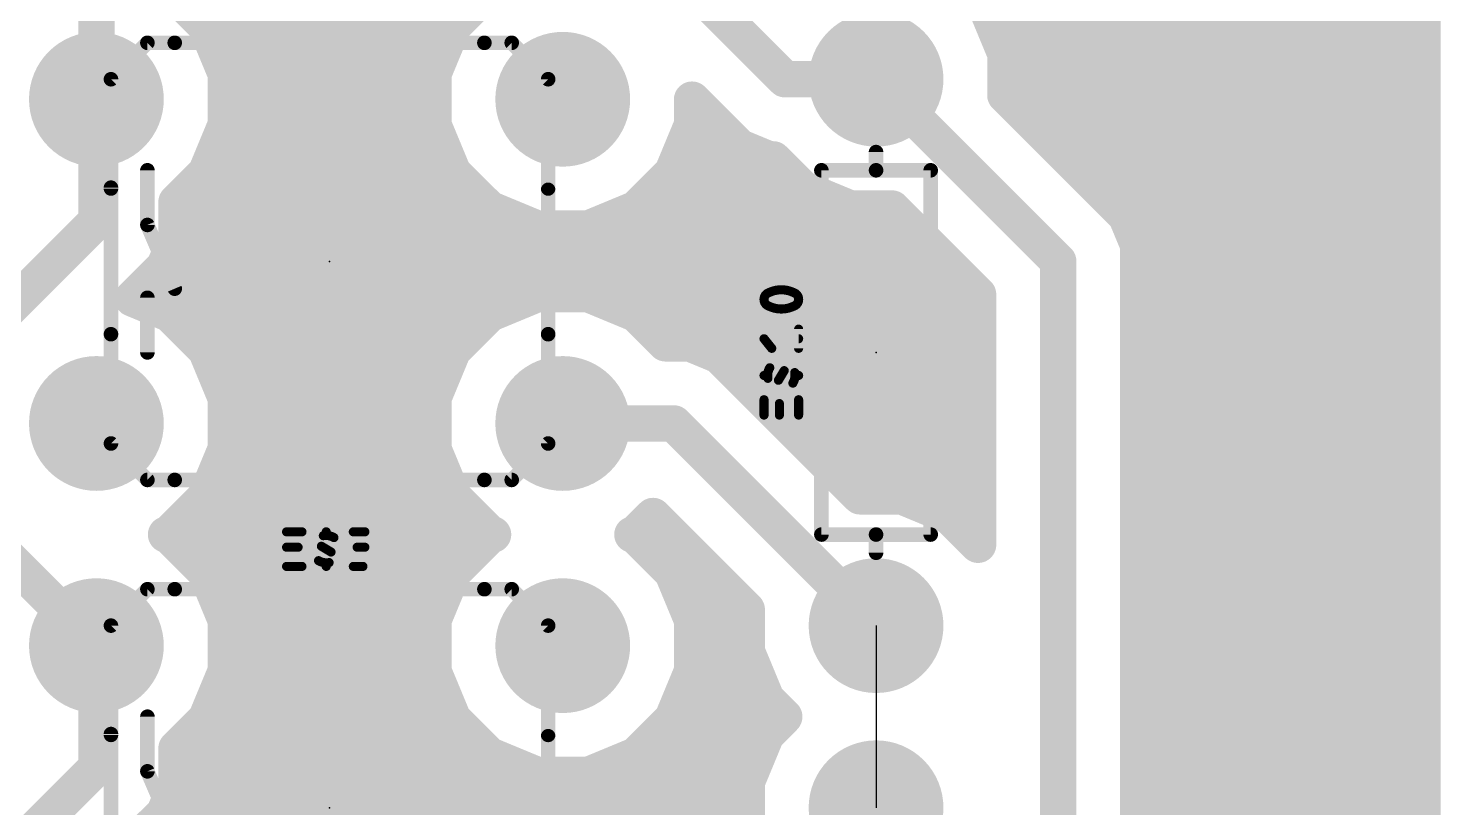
# Model space of a CAD drawing. Extents: x -1 to 30.7, y -1 to 60.6.
# Drawn here: x 11.04 to 30.73, y 26.67 to 37.54 of the extents above; entities that cross this region are included whole.
import ezdxf

# ---------------------------------------------------------------- set-up
doc = ezdxf.new("R2010")
doc.units = 0
for name, color, linetype in [('16', 175, 'CONTINUOUS'), ('17', 82, 'CONTINUOUS'), ('19', 53, 'CONTINUOUS'), ('20', 30, 'CONTINUOUS'), ('21', 253, 'CONTINUOUS'), ('23', 7, 'CONTINUOUS'), ('25', 253, 'CONTINUOUS'), ('51', 253, 'CONTINUOUS')]:
    doc.layers.add(name, color=color, linetype=linetype)

# ---------------------------------------------------------------- blocks, each defined once
blk = doc.blocks.new('ROUNDP')
at = {"const_width": 0.5}
blk.add_lwpolyline([(0, -0.25, 1), (0, 0.25, 1), (0, -0.25)], format="xyb", dxfattribs=at)

msp = doc.modelspace()

# ---------------------------------------------------------------- linework, layer by layer
at = {"layer": '16', "const_width": 0.508}
for points in [[(30.48, 59.69), (30.48, 0)], [(15.24, 41.91), (15.24, 12.4206)], [(19.05, 39.37), (21.59, 36.83)], [(11.9888, 36.5506), (11.9888, 38.8112)], [(13.5176, 37.5721), (13.1064, 37.9834)], [(17.4697, 38.0794), (16.9624, 37.5721)], [(24.6634, 37.1887), (24.3888, 37.8515)], [(13.4978, 37.592), (16.9822, 37.592)], [(13.7922, 36.9093), (13.5176, 37.5721)], [(16.9624, 37.5721), (16.6878, 36.9093)], [(24.4964, 37.592), (30.48, 37.592)], [(24.6634, 36.6071), (24.6634, 37.1887)], [(13.7198, 37.084), (16.7602, 37.084)], [(24.6634, 37.084), (30.48, 37.084)], [(13.7922, 36.1919), (13.7922, 36.9093)], [(16.6878, 36.9093), (16.6878, 36.1919)], [(21.59, 36.83), (22.86, 36.83)], [(25.4, 34.29), (22.86, 36.83)], [(26.0331, 35.2375), (24.6634, 36.6071)], [(11.9888, 36.5506), (11.9888, 34.8488)], [(13.7922, 36.576), (16.6878, 36.576)], [(20.2946, 36.1919), (20.2946, 36.5449)], [(20.2946, 36.5449), (20.6425, 36.1969)], [(24.6945, 36.576), (30.48, 36.576)], [(13.5176, 35.5291), (13.7922, 36.1919)], [(16.6878, 36.1919), (16.9624, 35.5291)], [(20.02, 35.5291), (20.2946, 36.1919)], [(20.6425, 36.1969), (20.6425, 36.1969)], [(20.6425, 36.1969), (20.9569, 35.8825)], [(13.7409, 36.068), (16.7391, 36.068)], [(20.2433, 36.068), (20.7715, 36.068)], [(25.2025, 36.068), (30.48, 36.068)], [(20.9569, 35.8825), (21.3677, 35.7124)], [(21.3677, 35.7124), (21.4272, 35.7124)], [(21.4272, 35.7124), (21.8385, 35.3011)], [(13.1064, 35.1178), (13.5176, 35.5291)], [(13.5305, 35.56), (16.9495, 35.56)], [(16.9624, 35.5291), (17.4697, 35.0218)], [(19.5127, 35.0218), (20.02, 35.5291)], [(20.0329, 35.56), (21.5796, 35.56)], [(25.7105, 35.56), (30.48, 35.56)], [(21.8385, 35.3011), (22.5013, 35.0266)], [(26.3475, 34.9231), (26.0331, 35.2375)], [(26.0331, 35.2375), (26.0331, 35.2375)], [(13.1064, 34.6265), (13.1064, 35.1178)], [(13.1064, 35.052), (17.4394, 35.052)], [(17.4697, 35.0218), (18.1325, 34.7472)], [(18.8499, 34.7472), (19.5127, 35.0218)], [(19.543, 35.052), (22.44, 35.052)], [(22.5013, 35.0266), (23.0829, 35.0266)], [(23.0829, 35.0266), (24.2824, 33.8271)], [(26.2185, 35.052), (30.48, 35.052)], [(11.9888, 34.8488), (10.16, 33.02)], [(26.5176, 34.5123), (26.3475, 34.9231)], [(12.9363, 34.2157), (13.1064, 34.6265)], [(18.1325, 34.7472), (18.8499, 34.7472)], [(13.0722, 34.544), (23.5655, 34.544)], [(26.5045, 34.544), (30.48, 34.544)], [(26.5176, 4.8577), (26.5176, 34.5123)], [(12.493, 33.7725), (12.9363, 34.2157)], [(25.4, 5.08), (25.4, 34.29)], [(12.7565, 34.036), (24.0735, 34.036)], [(26.5176, 34.036), (30.48, 34.036)], [(18.1325, 33.8328), (17.4697, 33.5582)], [(18.8499, 33.8328), (18.1325, 33.8328)], [(19.5127, 33.5582), (18.8499, 33.8328)], [(24.2824, 33.8271), (24.2824, 30.338)], [(13.0103, 33.5582), (12.493, 33.7725)], [(13.5176, 33.0509), (13.0103, 33.5582)], [(13.0406, 33.528), (17.4394, 33.528)], [(17.4697, 33.5582), (16.9624, 33.0509)], [(19.924, 33.147), (19.5127, 33.5582)], [(19.543, 33.528), (24.2824, 33.528)], [(26.5176, 33.528), (30.48, 33.528)], [(13.7922, 32.3881), (13.5176, 33.0509)], [(16.9624, 33.0509), (16.6878, 32.3881)], [(20.2629, 33.147), (19.924, 33.147)], [(20.6737, 32.9769), (20.2629, 33.147)], [(13.5305, 33.02), (16.9495, 33.02)], [(20.5695, 33.02), (24.2824, 33.02)], [(20.9881, 32.6625), (20.6737, 32.9769)], [(26.5176, 33.02), (30.48, 33.02)], [(22.6371, 31.0134), (20.9881, 32.6625)], [(13.7409, 32.512), (16.7391, 32.512)], [(21.1385, 32.512), (24.2824, 32.512)], [(26.5176, 32.512), (30.48, 32.512)], [(13.7922, 31.6707), (13.7922, 32.3881)], [(16.6878, 32.3881), (16.6878, 31.6707)], [(13.7922, 32.004), (16.6878, 32.004)], [(20.0406, 32.0294), (18.4912, 32.0294)], [(22.86, 29.21), (20.0406, 32.0294)], [(21.6465, 32.004), (24.2824, 32.004)], [(26.5176, 32.004), (30.48, 32.004)], [(13.5176, 31.0079), (13.7922, 31.6707)], [(16.6878, 31.6707), (16.9624, 31.0079)], [(13.7198, 31.496), (16.7602, 31.496)], [(22.1545, 31.496), (24.2824, 31.496)], [(26.5176, 31.496), (30.48, 31.496)], [(13.0103, 30.5006), (13.5176, 31.0079)], [(13.4978, 30.988), (16.9822, 30.988)], [(16.9624, 31.0079), (17.4697, 30.5006)], [(23.2187, 31.0134), (22.6371, 31.0134)], [(23.8815, 30.7388), (23.2187, 31.0134)], [(23.28, 30.988), (24.2824, 30.988)], [(26.5176, 30.988), (30.48, 30.988)], [(10.16, 30.7594), (11.9888, 28.9306)], [(19.5127, 30.5006), (19.7508, 30.7386)], [(19.7508, 30.7386), (21.0566, 29.4329)], [(24.2824, 30.338), (23.8815, 30.7388)], [(12.9607, 30.48), (13.0103, 30.5006)], [(13.0103, 30.4594), (12.9607, 30.48)], [(12.9607, 30.48), (17.5193, 30.48)], [(17.4697, 30.5006), (17.5193, 30.48)], [(17.5193, 30.48), (17.4697, 30.4594)], [(19.4631, 30.48), (19.5127, 30.5006)], [(19.5127, 30.4594), (19.4631, 30.48)], [(19.4631, 30.48), (20.0095, 30.48)], [(24.1404, 30.48), (24.2824, 30.48)], [(26.5176, 30.48), (30.48, 30.48)], [(13.5176, 29.9521), (13.0103, 30.4594)], [(17.4697, 30.4594), (16.9624, 29.9521)], [(20.02, 29.9521), (19.5127, 30.4594)], [(13.4978, 29.972), (16.9822, 29.972)], [(13.7922, 29.2893), (13.5176, 29.9521)], [(16.9624, 29.9521), (16.6878, 29.2893)], [(20.0002, 29.972), (20.5175, 29.972)], [(20.2946, 29.2893), (20.02, 29.9521)], [(26.5176, 29.972), (30.48, 29.972)], [(13.7198, 29.464), (16.7602, 29.464)], [(13.7922, 28.5719), (13.7922, 29.2893)], [(16.6878, 29.2893), (16.6878, 28.5719)], [(20.2222, 29.464), (21.0255, 29.464)], [(20.2946, 28.5719), (20.2946, 29.2893)], [(21.0566, 29.4329), (21.0566, 28.8513)], [(26.5176, 29.464), (30.48, 29.464)], [(11.9888, 28.9306), (11.9888, 27.2288)], [(13.7922, 28.956), (16.6878, 28.956)], [(20.2946, 28.956), (21.0566, 28.956)], [(26.5176, 28.956), (30.48, 28.956)], [(21.0566, 28.8513), (21.3312, 28.1885)], [(13.5176, 27.9091), (13.7922, 28.5719)], [(16.6878, 28.5719), (16.9624, 27.9091)], [(20.02, 27.9091), (20.2946, 28.5719)], [(13.7409, 28.448), (16.7391, 28.448)], [(20.2433, 28.448), (21.2236, 28.448)], [(26.5176, 28.448), (30.48, 28.448)], [(21.3312, 28.1885), (21.5796, 27.94)], [(13.5305, 27.94), (16.9495, 27.94)], [(20.0329, 27.94), (21.5796, 27.94)], [(21.5796, 27.94), (21.3312, 27.6915)], [(26.5176, 27.94), (30.48, 27.94)], [(13.1064, 27.4978), (13.5176, 27.9091)], [(16.9624, 27.9091), (17.4697, 27.4017)], [(19.5127, 27.4017), (20.02, 27.9091)], [(21.3312, 27.6915), (21.0566, 27.0287)], [(13.1064, 27.0065), (13.1064, 27.4978)], [(13.1064, 27.432), (17.4394, 27.432)], [(17.4697, 27.4017), (18.1325, 27.1272)], [(18.8499, 27.1272), (19.5127, 27.4017)], [(19.543, 27.432), (21.2236, 27.432)], [(26.5176, 27.432), (30.48, 27.432)], [(11.9888, 27.2288), (10.16, 25.4)], [(18.1325, 27.1272), (18.8499, 27.1272)], [(12.9363, 26.5957), (13.1064, 27.0065)], [(21.0566, 27.0287), (21.0566, 26.3113)], [(13.0722, 26.924), (21.0566, 26.924)], [(26.5176, 26.924), (30.48, 26.924)], [(12.493, 26.1525), (12.9363, 26.5957)], [(12.7565, 26.416), (21.0566, 26.416)], [(26.5176, 26.416), (30.48, 26.416)]]:
    msp.add_lwpolyline(points, dxfattribs=at)
at = {"layer": '16', "const_width": 0.254}
for points in [[(13.4978, 37.719, 1), (13.4978, 37.465)], [(13.635, 37.6207, 1), (13.4003, 37.5235)], [(17.0797, 37.5235, 1), (16.845, 37.6207)], [(16.9822, 37.465, 1), (16.9822, 37.719)], [(24.4964, 37.719, 1), (24.4964, 37.465)], [(30.48, 37.465, 1), (30.48, 37.719)], [(13.4278, 37.4823, 1), (13.6074, 37.6619)], [(16.8725, 37.6619, 1), (17.0522, 37.4823)], [(24.7904, 37.1887, 1), (24.5364, 37.1887)], [(13.7198, 37.211, 1), (13.7198, 36.957)], [(16.7602, 36.957, 1), (16.7602, 37.211)], [(24.6634, 37.211, 1), (24.6634, 36.957)], [(24.5461, 37.1401, 1), (24.7807, 37.2373)], [(30.48, 36.957, 1), (30.48, 37.211)], [(13.9192, 36.9093, 1), (13.6652, 36.9093)], [(13.6749, 36.8607, 1), (13.9095, 36.9579)], [(16.8148, 36.9093, 1), (16.5608, 36.9093)], [(16.5705, 36.9579, 1), (16.8051, 36.8607)], [(21.59, 36.957, 1), (21.59, 36.703)], [(21.5002, 36.7402, 1), (21.6798, 36.9198)], [(22.9498, 36.9198, 1), (22.7702, 36.7402)], [(22.86, 36.703, 1), (22.86, 36.957)], [(24.7532, 36.6969, 1), (24.5736, 36.5173)], [(12.1158, 36.5506, 1), (11.8618, 36.5506)], [(11.8618, 36.5506, 1), (12.1158, 36.5506)], [(13.7922, 36.703, 1), (13.7922, 36.449)], [(16.6878, 36.449, 1), (16.6878, 36.703)], [(20.4216, 36.5449, 1), (20.1676, 36.5449)], [(20.3844, 36.6347, 1), (20.2048, 36.4551)], [(24.5364, 36.6071, 1), (24.7904, 36.6071)], [(24.6945, 36.703, 1), (24.6945, 36.449)], [(30.48, 36.449, 1), (30.48, 36.703)], [(13.9095, 36.1433, 1), (13.6749, 36.2405)], [(16.8051, 36.2405, 1), (16.5705, 36.1433)], [(20.4119, 36.1433, 1), (20.1773, 36.2405)], [(20.7695, 36.1969, 1), (20.5155, 36.1969)], [(20.7323, 36.2867, 1), (20.5527, 36.1071)], [(13.7409, 36.195, 1), (13.7409, 35.941)], [(13.6652, 36.1919, 1), (13.9192, 36.1919)], [(16.5608, 36.1919, 1), (16.8148, 36.1919)], [(16.7391, 35.941, 1), (16.7391, 36.195)], [(20.2433, 36.195, 1), (20.2433, 35.941)], [(20.1676, 36.1919, 1), (20.4216, 36.1919)], [(20.5155, 36.1969, 1), (20.7695, 36.1969)], [(20.5527, 36.1071, 1), (20.7323, 36.2867)], [(20.7715, 35.941, 1), (20.7715, 36.195)], [(25.2025, 36.195, 1), (25.2025, 35.941)], [(30.48, 35.941, 1), (30.48, 36.195)], [(21.0055, 35.9999, 1), (20.9083, 35.7652)], [(20.8671, 35.7927, 1), (21.0467, 35.9723)], [(21.3677, 35.8394, 1), (21.3677, 35.5854)], [(21.517, 35.8022, 1), (21.3374, 35.6226)], [(21.3191, 35.5951, 1), (21.4163, 35.8297)], [(21.4272, 35.5854, 1), (21.4272, 35.8394)], [(13.4003, 35.5777, 1), (13.635, 35.4805)], [(13.5305, 35.687, 1), (13.5305, 35.433)], [(13.6074, 35.4393, 1), (13.4278, 35.6189)], [(17.0522, 35.6189, 1), (16.8725, 35.4393)], [(16.845, 35.4805, 1), (17.0797, 35.5777)], [(16.9495, 35.433, 1), (16.9495, 35.687)], [(19.9027, 35.5777, 1), (20.1374, 35.4805)], [(20.0329, 35.687, 1), (20.0329, 35.433)], [(20.1098, 35.4393, 1), (19.9302, 35.6189)], [(21.5796, 35.433, 1), (21.5796, 35.687)], [(25.7105, 35.687, 1), (25.7105, 35.433)], [(30.48, 35.433, 1), (30.48, 35.687)], [(21.8871, 35.4185, 1), (21.7899, 35.1838)], [(21.7487, 35.2113, 1), (21.9283, 35.391)], [(26.1229, 35.3273, 1), (25.9433, 35.1477)], [(26.0331, 35.3645, 1), (26.0331, 35.1105)], [(25.9433, 35.1477, 1), (26.1229, 35.3273)], [(26.0331, 35.1105, 1), (26.0331, 35.3645)], [(13.2334, 35.1178, 1), (12.9794, 35.1178)], [(13.0166, 35.2076, 1), (13.1962, 35.028)], [(13.1064, 35.179, 1), (13.1064, 34.925)], [(17.5183, 35.1391, 1), (17.4211, 34.9044)], [(17.4394, 34.925, 1), (17.4394, 35.179)], [(19.543, 35.179, 1), (19.543, 34.925)], [(19.5613, 34.9044, 1), (19.4641, 35.1391)], [(22.5013, 35.1536, 1), (22.5013, 34.8996)], [(22.44, 34.925, 1), (22.44, 35.179)], [(22.4527, 34.9093, 1), (22.5499, 35.1439)], [(23.1727, 35.1164, 1), (22.9931, 34.9368)], [(23.0829, 34.8996, 1), (23.0829, 35.1536)], [(26.2185, 35.179, 1), (26.2185, 34.925)], [(30.48, 34.925, 1), (30.48, 35.179)], [(12.0786, 34.759, 1), (11.899, 34.9386)], [(17.3799, 34.9319, 1), (17.5595, 35.1116)], [(19.4229, 35.1116, 1), (19.6025, 34.9319)], [(26.4648, 34.9717, 1), (26.2301, 34.8745)], [(26.2577, 34.8333, 1), (26.4373, 35.0129)], [(11.8618, 34.8488, 1), (12.1158, 34.8488)], [(13.2237, 34.5779, 1), (12.9891, 34.6751)], [(18.1325, 34.8742, 1), (18.1325, 34.6202)], [(18.0839, 34.6299, 1), (18.1811, 34.8645)], [(18.8013, 34.8645, 1), (18.8985, 34.6299)], [(18.8499, 34.6202, 1), (18.8499, 34.8742)], [(13.0722, 34.671, 1), (13.0722, 34.417)], [(12.9794, 34.6265, 1), (13.2334, 34.6265)], [(23.5655, 34.417, 1), (23.5655, 34.671)], [(26.5045, 34.671, 1), (26.5045, 34.417)], [(26.6446, 34.5123, 1), (26.3906, 34.5123)], [(26.4003, 34.4637, 1), (26.6349, 34.5609)], [(30.48, 34.417, 1), (30.48, 34.671)], [(13.0261, 34.1259, 1), (12.8465, 34.3055)], [(25.527, 34.29, 1), (25.273, 34.29)], [(25.3102, 34.2002, 1), (25.4898, 34.3798)], [(12.7565, 34.163, 1), (12.7565, 33.909)], [(12.8189, 34.2643, 1), (13.0536, 34.1671)], [(24.0735, 33.909, 1), (24.0735, 34.163)], [(26.5176, 34.163, 1), (26.5176, 33.909)], [(30.48, 33.909, 1), (30.48, 34.163)], [(18.1325, 33.9598, 1), (18.1325, 33.7058)], [(18.1811, 33.7155, 1), (18.0839, 33.9501)], [(18.8985, 33.9501, 1), (18.8013, 33.7155)], [(18.8499, 33.7058, 1), (18.8499, 33.9598)], [(24.4094, 33.8271, 1), (24.1554, 33.8271)], [(12.5416, 33.8899, 1), (12.4444, 33.6552)], [(12.4032, 33.8623, 1), (12.5828, 33.6827)], [(24.1926, 33.7373, 1), (24.3722, 33.9169)], [(13.1001, 33.648, 1), (12.9205, 33.4684)], [(13.0406, 33.655, 1), (13.0406, 33.401)], [(12.9617, 33.4409, 1), (13.0589, 33.6756)], [(17.4211, 33.6756, 1), (17.5183, 33.4409)], [(17.5595, 33.4684, 1), (17.3799, 33.648)], [(17.4394, 33.401, 1), (17.4394, 33.655)], [(19.6025, 33.648, 1), (19.4229, 33.4684)], [(19.543, 33.655, 1), (19.543, 33.401)], [(19.4641, 33.4409, 1), (19.5613, 33.6756)], [(24.2824, 33.401, 1), (24.2824, 33.655)], [(26.5176, 33.655, 1), (26.5176, 33.401)], [(30.48, 33.401, 1), (30.48, 33.655)], [(13.635, 33.0995, 1), (13.4003, 33.0023)], [(17.0797, 33.0023, 1), (16.845, 33.0995)], [(19.924, 33.274, 1), (19.924, 33.02)], [(19.8342, 33.0572, 1), (20.0138, 33.2368)], [(20.3115, 33.2643, 1), (20.2143, 33.0297)], [(20.2629, 33.02, 1), (20.2629, 33.274)], [(13.5305, 33.147, 1), (13.5305, 32.893)], [(13.4278, 32.9611, 1), (13.6074, 33.1407)], [(16.8725, 33.1407, 1), (17.0522, 32.9611)], [(16.9495, 32.893, 1), (16.9495, 33.147)], [(20.5695, 33.147, 1), (20.5695, 32.893)], [(20.7635, 33.0667, 1), (20.5839, 32.8871)], [(20.6251, 32.8595, 1), (20.7223, 33.0942)], [(24.2824, 32.893, 1), (24.2824, 33.147)], [(26.5176, 33.147, 1), (26.5176, 32.893)], [(30.48, 32.893, 1), (30.48, 33.147)], [(21.0779, 32.7523, 1), (20.8983, 32.5727)], [(13.7409, 32.639, 1), (13.7409, 32.385)], [(16.7391, 32.385, 1), (16.7391, 32.639)], [(20.8983, 32.5727, 1), (21.0779, 32.7523)], [(21.1385, 32.639, 1), (21.1385, 32.385)], [(24.2824, 32.385, 1), (24.2824, 32.639)], [(26.5176, 32.639, 1), (26.5176, 32.385)], [(30.48, 32.385, 1), (30.48, 32.639)], [(13.9192, 32.3881, 1), (13.6652, 32.3881)], [(13.6749, 32.3395, 1), (13.9095, 32.4367)], [(16.8148, 32.3881, 1), (16.5608, 32.3881)], [(16.5705, 32.4367, 1), (16.8051, 32.3395)], [(13.7922, 32.131, 1), (13.7922, 31.877)], [(16.6878, 31.877, 1), (16.6878, 32.131)], [(18.4912, 32.1564, 1), (18.4912, 31.9024)], [(20.1304, 32.1192, 1), (19.9508, 31.9396)], [(20.0406, 31.9024, 1), (20.0406, 32.1564)], [(21.6465, 32.131, 1), (21.6465, 31.877)], [(24.2824, 31.877, 1), (24.2824, 32.131)], [(26.5176, 32.131, 1), (26.5176, 31.877)], [(30.48, 31.877, 1), (30.48, 32.131)], [(13.9095, 31.6221, 1), (13.6749, 31.7193)], [(16.8051, 31.7193, 1), (16.5705, 31.6221)], [(13.7198, 31.623, 1), (13.7198, 31.369)], [(13.6652, 31.6707, 1), (13.9192, 31.6707)], [(16.5608, 31.6707, 1), (16.8148, 31.6707)], [(16.7602, 31.369, 1), (16.7602, 31.623)], [(22.1545, 31.623, 1), (22.1545, 31.369)], [(24.2824, 31.369, 1), (24.2824, 31.623)], [(26.5176, 31.623, 1), (26.5176, 31.369)], [(30.48, 31.369, 1), (30.48, 31.623)], [(13.4978, 31.115, 1), (13.4978, 30.861)], [(13.4003, 31.0565, 1), (13.635, 30.9593)], [(13.6074, 30.9181, 1), (13.4278, 31.0977)], [(17.0522, 31.0977, 1), (16.8725, 30.9181)], [(16.845, 30.9593, 1), (17.0797, 31.0565)], [(16.9822, 30.861, 1), (16.9822, 31.115)], [(22.6371, 31.1404, 1), (22.6371, 30.8864)], [(22.5473, 30.9236, 1), (22.7269, 31.1032)], [(23.2673, 31.1307, 1), (23.1701, 30.8961)], [(23.28, 31.115, 1), (23.28, 30.861)], [(23.2187, 30.8864, 1), (23.2187, 31.1404)], [(24.2824, 30.861, 1), (24.2824, 31.115)], [(26.5176, 31.115, 1), (26.5176, 30.861)], [(30.48, 30.861, 1), (30.48, 31.115)], [(19.8406, 30.8284, 1), (19.661, 30.6488)], [(19.8406, 30.6488, 1), (19.661, 30.8284)], [(23.9713, 30.8286, 1), (23.7917, 30.649)], [(23.8329, 30.6215, 1), (23.9301, 30.8562)], [(13.0093, 30.5973, 1), (12.9121, 30.3627)], [(12.9607, 30.607, 1), (12.9607, 30.353)], [(13.0589, 30.3832, 1), (12.9617, 30.6179)], [(17.5182, 30.6179, 1), (17.4211, 30.3832)], [(17.5679, 30.3627, 1), (17.4707, 30.5973)], [(17.5193, 30.353, 1), (17.5193, 30.607)], [(19.5117, 30.5973, 1), (19.4145, 30.3627)], [(19.4631, 30.607, 1), (19.4631, 30.353)], [(19.5613, 30.3832, 1), (19.4641, 30.6179)], [(20.0095, 30.353, 1), (20.0095, 30.607)], [(24.1404, 30.607, 1), (24.1404, 30.353)], [(24.2824, 30.353, 1), (24.2824, 30.607)], [(26.5176, 30.607, 1), (26.5176, 30.353)], [(30.48, 30.353, 1), (30.48, 30.607)], [(12.9121, 30.5973, 1), (13.0093, 30.3627)], [(12.9205, 30.5904, 1), (13.1001, 30.4107)], [(13.1001, 30.5492, 1), (12.9205, 30.3696)], [(12.9617, 30.3421, 1), (13.0589, 30.5768)], [(17.4211, 30.5768, 1), (17.5183, 30.3421)], [(17.3799, 30.4107, 1), (17.5595, 30.5904)], [(17.5595, 30.3696, 1), (17.3799, 30.5492)], [(17.4707, 30.3627, 1), (17.5679, 30.5973)], [(19.4145, 30.5973, 1), (19.5117, 30.3627)], [(19.4229, 30.5904, 1), (19.6025, 30.4107)], [(19.6025, 30.5492, 1), (19.4229, 30.3696)], [(19.4641, 30.3421, 1), (19.5613, 30.5768)], [(24.1926, 30.2482, 1), (24.3722, 30.4278)], [(24.1554, 30.338, 1), (24.4094, 30.338)], [(13.4978, 30.099, 1), (13.4978, 29.845)], [(13.635, 30.0007, 1), (13.4003, 29.9035)], [(13.4278, 29.8623, 1), (13.6074, 30.0419)], [(16.8725, 30.0419, 1), (17.0522, 29.8623)], [(17.0797, 29.9035, 1), (16.845, 30.0007)], [(16.9822, 29.845, 1), (16.9822, 30.099)], [(20.0002, 30.099, 1), (20.0002, 29.845)], [(20.1374, 30.0007, 1), (19.9027, 29.9035)], [(19.9302, 29.8623, 1), (20.1098, 30.0419)], [(20.5175, 29.845, 1), (20.5175, 30.099)], [(26.5176, 30.099, 1), (26.5176, 29.845)], [(30.48, 29.845, 1), (30.48, 30.099)], [(13.7198, 29.591, 1), (13.7198, 29.337)], [(13.9192, 29.2893, 1), (13.6652, 29.2893)], [(16.8148, 29.2893, 1), (16.5608, 29.2893)], [(16.7602, 29.337, 1), (16.7602, 29.591)], [(20.2222, 29.591, 1), (20.2222, 29.337)], [(20.4216, 29.2893, 1), (20.1676, 29.2893)], [(21.1836, 29.4329, 1), (20.9296, 29.4329)], [(20.9668, 29.3431, 1), (21.1464, 29.5227)], [(21.0255, 29.337, 1), (21.0255, 29.591)], [(26.5176, 29.591, 1), (26.5176, 29.337)], [(30.48, 29.337, 1), (30.48, 29.591)], [(13.6749, 29.2407, 1), (13.9095, 29.3379)], [(16.5705, 29.3379, 1), (16.8051, 29.2407)], [(20.1773, 29.2407, 1), (20.4119, 29.3379)], [(22.7702, 29.1202, 1), (22.9498, 29.2998)], [(12.1158, 28.9306, 1), (11.8618, 28.9306)], [(13.7922, 29.083, 1), (13.7922, 28.829)], [(16.6878, 28.829, 1), (16.6878, 29.083)], [(20.2946, 29.083, 1), (20.2946, 28.829)], [(21.0566, 28.829, 1), (21.0566, 29.083)], [(26.5176, 29.083, 1), (26.5176, 28.829)], [(30.48, 28.829, 1), (30.48, 29.083)], [(11.899, 28.8408, 1), (12.0786, 29.0204)], [(21.1739, 28.8999, 1), (20.9393, 28.8027)], [(20.9296, 28.8513, 1), (21.1836, 28.8513)], [(13.9095, 28.5233, 1), (13.6749, 28.6205)], [(16.8051, 28.6205, 1), (16.5705, 28.5233)], [(20.4119, 28.5233, 1), (20.1773, 28.6205)], [(13.7409, 28.575, 1), (13.7409, 28.321)], [(13.6652, 28.5719, 1), (13.9192, 28.5719)], [(16.5608, 28.5719, 1), (16.8148, 28.5719)], [(16.7391, 28.321, 1), (16.7391, 28.575)], [(20.2433, 28.575, 1), (20.2433, 28.321)], [(20.1676, 28.5719, 1), (20.4216, 28.5719)], [(21.2236, 28.321, 1), (21.2236, 28.575)], [(26.5176, 28.575, 1), (26.5176, 28.321)], [(30.48, 28.321, 1), (30.48, 28.575)], [(21.421, 28.2783, 1), (21.2413, 28.0986)], [(21.2138, 28.1399, 1), (21.4485, 28.2371)], [(13.5305, 28.067, 1), (13.5305, 27.813)], [(16.9495, 27.813, 1), (16.9495, 28.067)], [(20.0329, 28.067, 1), (20.0329, 27.813)], [(21.6694, 27.8502, 1), (21.4898, 28.0298)], [(21.5796, 27.813, 1), (21.5796, 28.067)], [(26.5176, 28.067, 1), (26.5176, 27.813)], [(30.48, 27.813, 1), (30.48, 28.067)], [(13.4003, 27.9577, 1), (13.635, 27.8605)], [(13.6074, 27.8193, 1), (13.4278, 27.9989)], [(17.0522, 27.9989, 1), (16.8725, 27.8193)], [(16.845, 27.8605, 1), (17.0797, 27.9577)], [(19.9027, 27.9577, 1), (20.1374, 27.8605)], [(20.1098, 27.8193, 1), (19.9302, 27.9989)], [(21.4898, 27.8502, 1), (21.6694, 28.0298)], [(21.2413, 27.7813, 1), (21.421, 27.6017)], [(21.4485, 27.6429, 1), (21.2138, 27.7401)], [(13.2334, 27.4978, 1), (12.9794, 27.4978)], [(13.0166, 27.5876, 1), (13.1962, 27.408)], [(13.1064, 27.559, 1), (13.1064, 27.305)], [(17.5183, 27.5191, 1), (17.4211, 27.2844)], [(17.3799, 27.3119, 1), (17.5595, 27.4916)], [(17.4394, 27.305, 1), (17.4394, 27.559)], [(19.4229, 27.4916, 1), (19.6025, 27.3119)], [(19.543, 27.559, 1), (19.543, 27.305)], [(19.5613, 27.2844, 1), (19.4641, 27.5191)], [(21.2236, 27.305, 1), (21.2236, 27.559)], [(26.5176, 27.559, 1), (26.5176, 27.305)], [(30.48, 27.305, 1), (30.48, 27.559)], [(12.0786, 27.139, 1), (11.899, 27.3186)], [(18.1325, 27.2542, 1), (18.1325, 27.0002)], [(18.8499, 27.0002, 1), (18.8499, 27.2542)], [(11.8618, 27.2288, 1), (12.1158, 27.2288)], [(13.2237, 26.9579, 1), (12.9891, 27.0551)], [(18.0839, 27.0099, 1), (18.1811, 27.2445)], [(18.8013, 27.2445, 1), (18.8985, 27.0099)], [(21.1836, 27.0287, 1), (20.9296, 27.0287)], [(20.9393, 27.0773, 1), (21.1739, 26.9801)], [(13.0722, 27.051, 1), (13.0722, 26.797)], [(12.9794, 27.0065, 1), (13.2334, 27.0065)], [(21.0566, 26.797, 1), (21.0566, 27.051)], [(26.5176, 27.051, 1), (26.5176, 26.797)], [(30.48, 26.797, 1), (30.48, 27.051)], [(13.0261, 26.5059, 1), (12.8465, 26.6855)], [(12.8189, 26.6443, 1), (13.0536, 26.5471)]]:
    msp.add_lwpolyline(points, format="xyb", dxfattribs=at)
at = {"layer": '19'}
msp.add_line((22.86, 29.21), (22.86, 26.67), dxfattribs=at)
at = {"layer": '20', "const_width": 0.508}
for points in [[(30.48, 34.9794), (30.48, 37.8279)], [(30.48, 30.607), (30.48, 33.4554)], [(30.48, 26.2346), (30.48, 29.083)]]:
    msp.add_lwpolyline(points, dxfattribs=at)
at = {"layer": '20', "const_width": 0.254}
for points in [[(30.353, 34.9794, 1), (30.607, 34.9794)], [(30.607, 33.4554, 1), (30.353, 33.4554)], [(30.353, 30.607, 1), (30.607, 30.607)], [(30.607, 29.083, 1), (30.353, 29.083)]]:
    msp.add_lwpolyline(points, format="xyb", dxfattribs=at)
at = {"layer": '21', "const_width": 0.2032}
for points in [[(17.399, 37.338), (13.081, 37.338)], [(22.86, 35.56), (22.86, 35.814)], [(22.098, 30.48), (22.098, 35.56)], [(22.098, 35.56), (22.86, 35.56)], [(22.86, 35.56), (23.622, 35.56)], [(23.622, 35.56), (23.622, 30.48)], [(12.192, 35.318), (12.192, 33.274)], [(18.288, 35.288), (18.288, 33.274)], [(13.081, 31.242), (17.399, 31.242)], [(22.86, 30.48), (22.098, 30.48)], [(23.622, 30.48), (22.86, 30.48)], [(22.86, 30.48), (22.86, 30.226)], [(17.399, 29.718), (13.081, 29.718)], [(12.192, 27.698), (12.192, 25.654)], [(18.288, 27.668), (18.288, 25.654)]]:
    msp.add_lwpolyline(points, dxfattribs=at)
at = {"layer": '21'}
for points, const_width in [([(13.081, 37.3888, 1), (13.081, 37.2872)], 0.1016), ([(17.399, 37.2872, 1), (17.399, 37.3888)], 0.1016), ([(15.24, 32.512, 1), (15.24, 36.068, 1), (15.24, 32.512)], 0.2032), ([(22.9108, 35.814, 1), (22.8092, 35.814)], 0.1016), ([(22.1488, 35.56, 1), (22.0472, 35.56)], 0.1016), ([(22.098, 35.6108, 1), (22.098, 35.5092)], 0.1016), ([(22.86, 35.6108, 1), (22.86, 35.5092)], 0.1016), ([(22.86, 35.5092, 1), (22.86, 35.6108)], 0.1016), ([(23.6728, 35.56, 1), (23.5712, 35.56)], 0.1016), ([(23.622, 35.5092, 1), (23.622, 35.6108)], 0.1016), ([(22.8092, 35.56, 1), (22.9108, 35.56)], 0.1016), ([(12.2428, 35.318, 1), (12.1412, 35.318)], 0.1016), ([(18.3388, 35.288, 1), (18.2372, 35.288)], 0.1016), ([(12.1412, 33.274, 1), (12.2428, 33.274)], 0.1016), ([(18.2372, 33.274, 1), (18.3388, 33.274)], 0.1016), ([(13.081, 31.2928, 1), (13.081, 31.1912)], 0.1016), ([(17.399, 31.1912, 1), (17.399, 31.2928)], 0.1016), ([(22.098, 30.5308, 1), (22.098, 30.4292)], 0.1016), ([(22.0472, 30.48, 1), (22.1488, 30.48)], 0.1016), ([(22.86, 30.5308, 1), (22.86, 30.4292)], 0.1016), ([(22.9108, 30.48, 1), (22.8092, 30.48)], 0.1016), ([(22.86, 30.4292, 1), (22.86, 30.5308)], 0.1016), ([(23.5712, 30.48, 1), (23.6728, 30.48)], 0.1016), ([(23.622, 30.4292, 1), (23.622, 30.5308)], 0.1016), ([(22.8092, 30.226, 1), (22.9108, 30.226)], 0.1016), ([(13.081, 29.7688, 1), (13.081, 29.6672)], 0.1016), ([(17.399, 29.6672, 1), (17.399, 29.7688)], 0.1016), ([(15.24, 24.892, 1), (15.24, 28.448, 1), (15.24, 24.892)], 0.2032), ([(12.2428, 27.698, 1), (12.1412, 27.698)], 0.1016), ([(18.3388, 27.668, 1), (18.2372, 27.668)], 0.1016)]:
    msp.add_lwpolyline(points, format="xyb", dxfattribs=dict(at, const_width=const_width))
at = {"layer": '23'}
for p in [(15.24, 34.29), (22.86, 33.02), (15.24, 26.67)]:
    msp.add_point(p, dxfattribs=at)
at = {"layer": '25'}
for points, const_width in [([(21.3649, 33.8535, 0.3205), (21.2979, 33.7597)], 0.127), ([(21.5392, 33.8937, 0.1139), (21.3649, 33.8535)], 0.127), ([(21.351, 33.8821, 1), (21.3788, 33.825)], 0.0635), ([(21.3752, 33.8235, 1), (21.3546, 33.8835)], 0.0635), ([(21.425, 33.8917, 1), (21.3853, 33.8421)], 0.0635), ([(21.5392, 33.9255, 1), (21.5392, 33.862)], 0.0635), ([(21.7135, 33.8535, 0.1139), (21.5392, 33.8937)], 0.127), ([(21.5392, 33.862, 1), (21.5392, 33.9255)], 0.0635), ([(21.7238, 33.8836, 1), (21.7032, 33.8235)], 0.0635), ([(21.7805, 33.7597, 0.3205), (21.7135, 33.8535)], 0.127), ([(21.6996, 33.825, 1), (21.7274, 33.8821)], 0.0635), ([(21.2979, 33.7597, 0.3205), (21.3649, 33.6658)], 0.127), ([(21.3296, 33.7597, 1), (21.2662, 33.7597)], 0.0635), ([(21.2662, 33.7597, 1), (21.3297, 33.7597)], 0.0635), ([(21.3788, 33.6944, 1), (21.351, 33.6373)], 0.0635), ([(21.3649, 33.6658, 0.1139), (21.5392, 33.6256)], 0.127), ([(21.3546, 33.6358, 1), (21.3752, 33.6959)], 0.0635), ([(21.5392, 33.6256, 0.1139), (21.7135, 33.6658)], 0.127), ([(21.5392, 33.6574, 1), (21.5392, 33.5939)], 0.0635), ([(21.5392, 33.5939, 1), (21.5392, 33.6574)], 0.0635), ([(21.6534, 33.6276, 1), (21.6931, 33.6772)], 0.0635), ([(21.7135, 33.6658, 0.3205), (21.7805, 33.7597)], 0.127), ([(21.7032, 33.6959, 1), (21.7238, 33.6358)], 0.0635), ([(21.7274, 33.6373, 1), (21.6996, 33.6944)], 0.0635), ([(21.8122, 33.7597, 1), (21.7488, 33.7597)], 0.0635), ([(21.7488, 33.7597, 1), (21.8122, 33.7597)], 0.0635), ([(21.8122, 33.3451, 1), (21.7488, 33.3451)], 0.0635), ([(21.3227, 33.2309, 1), (21.2731, 33.1912)], 0.0635), ([(21.2979, 33.2428, 1), (21.2979, 33.1793)], 0.0635), ([(21.3804, 33.0572, 1), (21.4299, 33.0968)], 0.0635), ([(21.7488, 33.077, 1), (21.8122, 33.077)], 0.0635), ([(21.7805, 33.1793, 1), (21.7805, 33.2428)], 0.0635), ([(21.2979, 32.7307, 1), (21.2979, 32.6672)], 0.0635), ([(21.3783, 32.8062, 0.1823), (21.3515, 32.6588)], 0.127), ([(21.3515, 32.6588, 0.6917), (21.499, 32.632)], 0.127), ([(21.3828, 32.6645, 1), (21.3203, 32.6531)], 0.0635), ([(21.3203, 32.6531, 1), (21.3828, 32.6645)], 0.0635), ([(21.4056, 32.7899, 1), (21.3511, 32.8226)], 0.0635), ([(21.5262, 32.6156, 1), (21.4718, 32.6483)], 0.0635), ([(21.512, 32.7153, 1), (21.5664, 32.6827)], 0.0635), ([(21.5664, 32.6827, 1), (21.512, 32.7153)], 0.0635), ([(21.7269, 32.7392, 0.6917), (21.5794, 32.766)], 0.127), ([(21.5522, 32.7824, 1), (21.6066, 32.7497)], 0.0635), ([(21.6066, 32.7497, 1), (21.5522, 32.7824)], 0.0635), ([(21.7001, 32.5917, 0.1822), (21.7269, 32.7392)], 0.127), ([(21.7581, 32.7449, 1), (21.6956, 32.7335)], 0.0635), ([(21.6956, 32.7335, 1), (21.7581, 32.7449)], 0.0635), ([(21.7805, 32.6672, 1), (21.7805, 32.7307)], 0.0635), ([(21.4718, 32.6483, 1), (21.5262, 32.6156)], 0.0635), ([(21.6728, 32.6081, 1), (21.7273, 32.5754)], 0.0635), ([(21.3297, 32.3608, 1), (21.2662, 32.3608)], 0.0635), ([(21.5441, 32.3071, 1), (21.4806, 32.3071)], 0.0635), ([(21.8122, 32.3608, 1), (21.7488, 32.3608)], 0.0635), ([(21.2979, 32.178, 1), (21.2979, 32.1145)], 0.0635), ([(21.2662, 32.1463, 1), (21.3297, 32.1463)], 0.0635), ([(21.4806, 32.1463, 1), (21.5441, 32.1463)], 0.0635), ([(21.7488, 32.1463, 1), (21.8122, 32.1463)], 0.0635), ([(21.7805, 32.1145, 1), (21.7805, 32.178)], 0.0635), ([(14.6723, 30.5181, 1), (14.6088, 30.5181)], 0.0635), ([(14.6406, 30.5498, 1), (14.6406, 30.4864)], 0.0635), ([(14.8551, 30.4864, 1), (14.8551, 30.5498)], 0.0635), ([(15.1531, 30.4645, 0.6917), (15.1263, 30.317)], 0.127), ([(15.3005, 30.4377, 0.1823), (15.1531, 30.4645)], 0.127), ([(15.1588, 30.4332, 1), (15.1474, 30.4957)], 0.0635), ([(15.2251, 30.5181, 1), (15.1616, 30.5181)], 0.0635), ([(15.5713, 30.5498, 1), (15.5713, 30.4864)], 0.0635), ([(15.7322, 30.3036, 1), (15.7322, 30.5181)], 0.127), ([(15.7322, 30.5498, 1), (15.7322, 30.4864)], 0.0635), ([(15.7322, 30.4864, 1), (15.7322, 30.5498)], 0.0635), ([(14.6406, 30.3354, 1), (14.6406, 30.2719)], 0.0635), ([(14.8015, 30.2719, 1), (14.8015, 30.3354)], 0.0635), ([(15.1426, 30.3442, 1), (15.1099, 30.2898)], 0.0635), ([(15.1099, 30.2898, 1), (15.1426, 30.3442)], 0.0635), ([(15.1474, 30.4957, 1), (15.1588, 30.4332)], 0.0635), ([(15.2096, 30.304, 1), (15.177, 30.2496)], 0.0635), ([(15.177, 30.2496, 1), (15.2096, 30.304)], 0.0635), ([(15.2842, 30.4104, 1), (15.3169, 30.4649)], 0.0635), ([(15.6249, 30.3354, 1), (15.6249, 30.2719)], 0.0635), ([(15.7054, 30.0355, 1), (15.7054, 30.3036)], 0.127), ([(15.7054, 30.3354, 1), (15.7054, 30.2719)], 0.0635), ([(15.7322, 30.3354, 1), (15.7322, 30.2719)], 0.0635), ([(15.7322, 30.2719, 1), (15.7322, 30.3354)], 0.0635), ([(15.1024, 30.1432, 1), (15.0697, 30.0887)], 0.0635), ([(15.0861, 30.1159, 0.1823), (15.2335, 30.0891)], 0.127), ([(15.2335, 30.0891, 0.6917), (15.2603, 30.2366)], 0.127), ([(15.2278, 30.1204, 1), (15.2392, 30.0579)], 0.0635), ([(15.2392, 30.0579, 1), (15.2278, 30.1204)], 0.0635), ([(15.2767, 30.2638, 1), (15.244, 30.2094)], 0.0635), ([(15.244, 30.2094, 1), (15.2767, 30.2638)], 0.0635), ([(14.6406, 30.0673, 1), (14.6406, 30.0038)], 0.0635), ([(14.6088, 30.0355, 1), (14.6723, 30.0355)], 0.0635), ([(14.8551, 30.0038, 1), (14.8551, 30.0673)], 0.0635), ([(15.1616, 30.0355, 1), (15.2251, 30.0355)], 0.0635), ([(15.5713, 30.0673, 1), (15.5713, 30.0038)], 0.0635), ([(15.7054, 30.0673, 1), (15.7054, 30.0038)], 0.0635), ([(15.7054, 30.0038, 1), (15.7054, 30.0673)], 0.0635)]:
    msp.add_lwpolyline(points, format="xyb", dxfattribs=dict(at, const_width=const_width))
at = {"layer": '25', "const_width": 0.127}
for points in [[(21.6733, 33.6524), (21.4051, 33.8669)], [(21.7805, 33.077), (21.7805, 33.3451)], [(21.4051, 33.077), (21.2979, 33.211)], [(21.2979, 33.211), (21.7805, 33.211)], [(21.7805, 32.699), (21.2979, 32.699)], [(21.5392, 32.699), (21.499, 32.632)], [(21.5392, 32.699), (21.5794, 32.766)], [(21.2979, 32.1463), (21.2979, 32.3608)], [(21.5124, 32.1463), (21.5124, 32.3071)], [(21.7805, 32.3608), (21.7805, 32.1463)], [(21.7805, 32.1463), (21.2979, 32.1463)], [(14.6406, 30.0355), (14.6406, 30.5181)], [(14.6406, 30.5181), (14.8551, 30.5181)], [(15.1933, 30.0355), (15.1933, 30.5181)], [(15.5713, 30.5181), (15.7322, 30.5181)], [(14.6406, 30.3036), (14.8015, 30.3036)], [(15.1933, 30.2768), (15.1263, 30.317)], [(15.1933, 30.2768), (15.2603, 30.2366)], [(15.7322, 30.3036), (15.6249, 30.3036)], [(14.8551, 30.0355), (14.6406, 30.0355)], [(15.5713, 30.0355), (15.7054, 30.0355)]]:
    msp.add_lwpolyline(points, dxfattribs=at)
at = {"layer": '51', "const_width": 0.2032}
for points in [[(12.7, 37.338), (12.192, 36.83)], [(12.7, 37.338), (13.081, 37.338)], [(17.78, 37.338), (17.399, 37.338)], [(18.288, 36.83), (17.78, 37.338)], [(12.192, 36.83), (12.192, 35.306)], [(18.288, 35.306), (18.288, 36.83)], [(12.7, 35.56), (12.7, 34.798)], [(12.7, 34.798), (13.081, 33.909)], [(12.7, 33.782), (12.7, 33.02)], [(12.192, 31.75), (12.192, 33.274)], [(18.288, 31.75), (18.288, 33.274)], [(12.7, 31.242), (12.192, 31.75)], [(17.78, 31.242), (18.288, 31.75)], [(12.7, 31.242), (13.081, 31.242)], [(17.78, 31.242), (17.399, 31.242)], [(12.7, 29.718), (12.192, 29.21)], [(12.7, 29.718), (13.081, 29.718)], [(17.78, 29.718), (17.399, 29.718)], [(18.288, 29.21), (17.78, 29.718)], [(12.192, 29.21), (12.192, 27.686)], [(18.288, 27.686), (18.288, 29.21)], [(12.7, 27.94), (12.7, 27.178)], [(12.7, 27.178), (13.081, 26.289)]]:
    msp.add_lwpolyline(points, dxfattribs=at)
at = {"layer": '51', "const_width": 0.1016}
for points in [[(12.7, 37.3888, 1), (12.7, 37.2872)], [(12.7359, 37.3021, 1), (12.6641, 37.3739)], [(13.081, 37.2872, 1), (13.081, 37.3888)], [(17.399, 37.3888, 1), (17.399, 37.2872)], [(17.8159, 37.3739, 1), (17.7441, 37.3021)], [(17.78, 37.2872, 1), (17.78, 37.3888)], [(12.2428, 36.83, 1), (12.1412, 36.83)], [(12.1561, 36.8659, 1), (12.2279, 36.7941)], [(18.3388, 36.83, 1), (18.2372, 36.83)], [(18.2521, 36.7941, 1), (18.3239, 36.8659)], [(12.7508, 35.56, 1), (12.6492, 35.56)], [(12.1412, 35.306, 1), (12.2428, 35.306)], [(18.2372, 35.306, 1), (18.3388, 35.306)], [(12.7467, 34.818, 1), (12.6533, 34.778)], [(12.6492, 34.798, 1), (12.7508, 34.798)], [(12.7508, 33.782, 1), (12.6492, 33.782)], [(13.0343, 33.889, 1), (13.1277, 33.929)], [(12.2428, 33.274, 1), (12.1412, 33.274)], [(18.3388, 33.274, 1), (18.2372, 33.274)], [(12.6492, 33.02, 1), (12.7508, 33.02)], [(12.2279, 31.7859, 1), (12.1561, 31.7141)], [(12.1412, 31.75, 1), (12.2428, 31.75)], [(18.2372, 31.75, 1), (18.3388, 31.75)], [(18.3239, 31.7141, 1), (18.2521, 31.7859)], [(12.7, 31.2928, 1), (12.7, 31.1912)], [(12.6641, 31.2061, 1), (12.7359, 31.2779)], [(13.081, 31.1912, 1), (13.081, 31.2928)], [(17.399, 31.2928, 1), (17.399, 31.1912)], [(17.7441, 31.2779, 1), (17.8159, 31.2061)], [(17.78, 31.1912, 1), (17.78, 31.2928)], [(12.7, 29.7688, 1), (12.7, 29.6672)], [(12.7359, 29.6821, 1), (12.6641, 29.7539)], [(13.081, 29.6672, 1), (13.081, 29.7688)], [(17.399, 29.7688, 1), (17.399, 29.6672)], [(17.8159, 29.7539, 1), (17.7441, 29.6821)], [(17.78, 29.6672, 1), (17.78, 29.7688)], [(12.2428, 29.21, 1), (12.1412, 29.21)], [(12.1561, 29.2459, 1), (12.2279, 29.1741)], [(18.3388, 29.21, 1), (18.2372, 29.21)], [(18.2521, 29.1741, 1), (18.3239, 29.2459)], [(12.7508, 27.94, 1), (12.6492, 27.94)], [(12.1412, 27.686, 1), (12.2428, 27.686)], [(18.2372, 27.686, 1), (18.3388, 27.686)], [(12.7467, 27.198, 1), (12.6533, 27.158)], [(12.6492, 27.178, 1), (12.7508, 27.178)]]:
    msp.add_lwpolyline(points, format="xyb", dxfattribs=at)

# ---------------------------------------------------------------- block references
at = {"layer": '17', "xscale": 1.8796, "yscale": 1.8796, "rotation": 90}
for p in [(22.86, 36.83), (22.86, 36.83), (22.86, 29.21), (22.86, 29.21), (22.86, 26.67), (22.86, 26.67)]:
    msp.add_blockref('ROUNDP', p, dxfattribs=at)
at = {"layer": '17', "xscale": 1.8796, "yscale": 1.8796}
for p in [(11.9888, 36.5506), (11.9888, 36.5506), (18.4912, 36.5506), (18.4912, 36.5506), (11.9888, 32.0294), (11.9888, 32.0294), (18.4912, 32.0294), (18.4912, 32.0294), (11.9888, 28.9306), (11.9888, 28.9306), (18.4912, 28.9306), (18.4912, 28.9306)]:
    msp.add_blockref('ROUNDP', p, dxfattribs=at)

doc.saveas('drawing.dxf')
